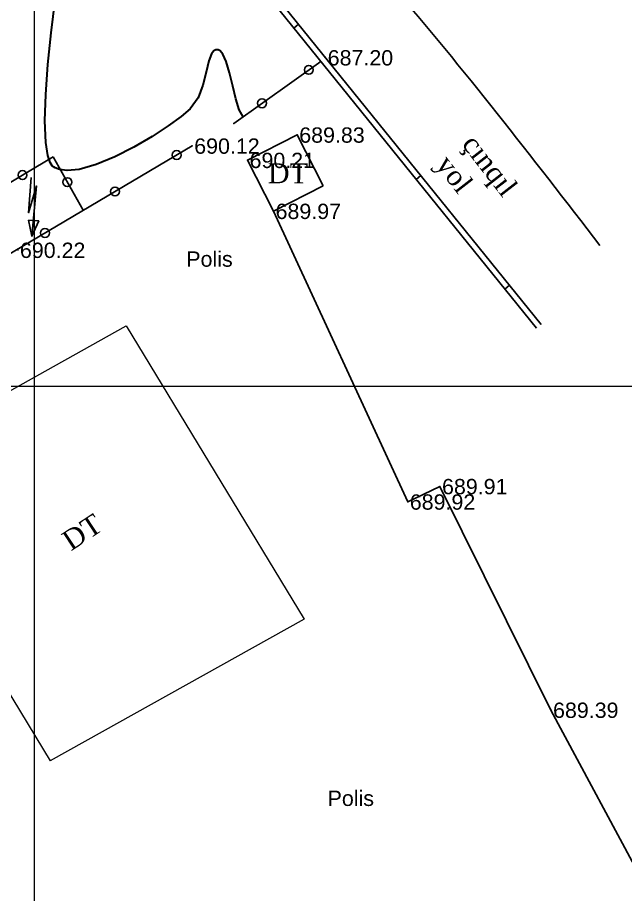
# Model space of a CAD drawing. Header units: feet. Extents: x 3381 to 683784, y 675186 to 4376258.
# Drawn here: x 683409 to 683448.7, y 4375755.2 to 4375812.4 of the extents above; entities that cross this region are included whole.
import ezdxf

# ---------------------------------------------------------------- set-up
doc = ezdxf.new("R2010")
doc.units = ezdxf.units.FT
doc.header["$MEASUREMENT"] = 0
doc.header["$PDMODE"] = 34
doc.header["$PDSIZE"] = 0.01
doc.linetypes.add('ACAD_ISO03W100', pattern=[30, 12, -18])
doc.layers.get('0').update_dxf_attribs({"linetype": 'CONTINUOUS'})
for name, color, linetype in [('0_Point_Height', 2, 'CONTINUOUS'), ('0_Point_Point', 7, 'CONTINUOUS'), ('Yazilar', 7, 'CONTINUOUS')]:
    doc.layers.add(name, color=color, linetype=linetype)
for name, color, linetype, lineweight in [('ANA HORIZONTAL', 24, 'CONTINUOUS', 30), ('das tikili', 5, 'CONTINUOUS', 0), ('km setka', 170, 'CONTINUOUS', 15), ('kontur', 5, 'CONTINUOUS', 0)]:
    doc.layers.add(name, color=color, linetype=linetype, lineweight=lineweight)
doc.styles.get("Standard").update_dxf_attribs({"font": 'arial.ttf', "height": 2})

msp = doc.modelspace()

# ---------------------------------------------------------------- linework, layer by layer
at = {"linetype": 'Continuous'}
for p, q in [((683427.367, 4375811.957), (683427.062, 4375811.697)), ((683423.133, 4375805.477, 690.322), (683428.811, 4375809.531, 250.259)), ((683424.03, 4375803.081, 690.209), (683427.273, 4375804.735, 689.83)), ((683427.273, 4375804.735, 689.83), (683428.97, 4375801.41, 689.592)), ((683420.417, 4375804.015, 690.121), (683396.267, 4375789.723, 690.108)), ((683411.338, 4375803.29, 690.117), (683407.035, 4375800.743, 690.115)), ((683413.316, 4375799.813, 668.222), (683411.338, 4375803.29, 64.195)), ((683424.03, 4375803.081, 690.209), (683425.727, 4375799.756, 689.971)), ((683435.349, 4375802.073), (683435.044, 4375801.814)), ((683425.727, 4375799.756, 689.971), (683428.97, 4375801.41, 689.592)), ((683425.727, 4375799.756, 689.971), (683434.486, 4375780.787, 689.923)), ((683441.122, 4375794.925), (683440.818, 4375794.665)), ((683434.486, 4375780.787, 689.923), (683436.59, 4375781.794, 689.909)), ((683436.59, 4375781.794, 689.909), (683443.835, 4375767.199, 689.392)), ((683443.835, 4375767.199, 689.392), (683451.251, 4375753.356, 688.984))]:
    msp.add_line(p, q, dxfattribs=at)
at = {"linetype": 'Continuous', "elevation": 687.196}
for points in [[(683443.202, 4375792.35), (683419.489, 4375821.711), (683410.178, 4375833.169), (683399.424, 4375846.265), (683395.834, 4375850.559)], [(683442.881, 4375792.111), (683419.178, 4375821.459), (683409.868, 4375832.916), (683399.116, 4375846.01), (683395.492, 4375850.268)]]:
    msp.add_lwpolyline(points, dxfattribs=at)
at = {"color": 1, "linetype": 'Continuous'}
msp.add_lwpolyline([(683409.916, 4375801.945), (683409.742, 4375799.656), (683410.264, 4375801.398), (683409.965, 4375798.114), (683409.742, 4375799.159), (683410.402, 4375799.121), (683409.965, 4375798.114)], dxfattribs=at)
at = {"linetype": 'Continuous'}
for centre in [(683428.032, 4375808.975, 310.647), (683424.981, 4375806.796, 547.109), (683419.406, 4375803.417, 690.12), (683409.346, 4375802.111, 690.116), (683412.272, 4375801.648, 349.405), (683415.385, 4375801.037, 690.118), (683410.814, 4375798.332, 690.116)]:
    msp.add_circle(centre, 0.291, dxfattribs=at)
msp.add_open_spline([(683310.661, 4375992.239), (683312.482, 4375988.769), (683318.788, 4375976.751), (683328.685, 4375958.769), (683342.68, 4375939.505), (683353.451, 4375919.307), (683364.414, 4375901.421), (683373.542, 4375884.018), (683386.957, 4375865.497), (683403.556, 4375851.208), (683415.091, 4375836.371), (683423.022, 4375825.888), (683434.34, 4375813.97), (683442.589, 4375803.278), (683447.033, 4375797.518)], degree=3, knots=[0, 0, 0, 0, 11.75951, 40.72321, 61.46233, 83.054979, 109.290717, 124.392744, 141.962718, 177.533008, 189.558821, 198.276488, 216.955448, 238.768866, 238.768866, 238.768866, 238.768866], dxfattribs=at)
at = {"layer": '0_Point_Point'}
for p in [(683429.128, 4375809.776, 687.196), (683423.133, 4375805.477, 690.322), (683427.273, 4375804.735, 689.83), (683420.417, 4375804.015, 690.121), (683424.03, 4375803.081, 690.209), (683425.727, 4375799.756, 689.971), (683409.042, 4375797.214, 690.218), (683436.59, 4375781.794, 689.909), (683434.486, 4375780.787, 689.923), (683443.835, 4375767.199, 689.392)]:
    msp.add_point(p, dxfattribs=at)
at = {"layer": 'ANA HORIZONTAL', "color": 16, "lineweight": 30, "elevation": 690}
msp.add_lwpolyline([(683423.752, 4375805.919), (683423.751, 4375805.92), (683423.496, 4375806.375), (683423.276, 4375807.079), (683423.071, 4375807.918), (683422.865, 4375808.774), (683422.639, 4375809.532), (683422.431, 4375809.99), (683422.253, 4375810.208), (683422.122, 4375810.28), (683422.053, 4375810.29), (683421.973, 4375810.284), (683421.836, 4375810.221), (683421.671, 4375810.016), (683421.506, 4375809.573), (683421.332, 4375808.83), (683421.122, 4375807.983), (683420.8, 4375807.147), (683420.29, 4375806.435), (683419.709, 4375805.941), (683418.855, 4375805.319), (683417.8, 4375804.631), (683416.618, 4375803.94), (683415.381, 4375803.309), (683414.164, 4375802.802), (683413.039, 4375802.481), (683412.256, 4375802.402), (683411.76, 4375802.466), (683411.482, 4375802.576), (683411.361, 4375802.652), (683411.285, 4375802.721), (683411.15, 4375802.924), (683410.994, 4375803.378), (683410.862, 4375804.237), (683410.808, 4375805.655), (683410.861, 4375807.378), (683411.002, 4375809.321), (683411.214, 4375811.399), (683411.478, 4375813.528)], dxfattribs=at)
at = {"layer": 'das tikili', "color": 0, "lineweight": 20}
for p, q in [((683416.105, 4375792.268, 689.594), (683427.723, 4375773.135, 689.594)), ((683427.723, 4375773.135, 689.594), (683411.161, 4375763.878, 689.594)), ((683405.796, 4375772.714, 689.594), (683411.161, 4375763.878, 689.594))]:
    msp.add_line(p, q, dxfattribs=at)
at = {"layer": 'das tikili', "color": 0, "lineweight": 20, "elevation": 689.594}
msp.add_lwpolyline([(683399.543, 4375783.01), (683416.105, 4375792.268)], dxfattribs=at)
at = {"layer": 'km setka', "flags": 128}
for points in [[(683410.108, 4375878.782), (683410.108, 4375738.947)], [(683219.955, 4375788.327), (683471.036, 4375788.327)]]:
    msp.add_lwpolyline(points, dxfattribs=at)

# ---------------------------------------------------------------- texts
at = {"layer": '0_Point_Height', "color": 0}
for s, p in [('687.20', (683429.264, 4375809.262, 687.196)), ('689.83', (683427.409, 4375804.221, 689.83)), ('690.12', (683420.553, 4375803.501, 690.121)), ('690.21', (683424.166, 4375802.567, 690.209)), ('689.97', (683425.863, 4375799.242, 689.971)), ('690.22', (683409.178, 4375796.7, 690.218)), ('689.91', (683436.726, 4375781.28, 689.909)), ('689.92', (683434.622, 4375780.273, 689.923)), ('689.39', (683443.971, 4375766.685, 689.392))]:
    msp.add_text(s, height=1, dxfattribs=at).set_placement(p)
at = {"layer": 'kontur', "color": 0, "linetype": 'ACAD_ISO03W100', "lineweight": 0, "ltscale": 0.35, "char_height": 1, "attachment_point": 1}
for insert in [(683420.035, 4375797.128), (683429.258, 4375761.938)]:
    msp.add_mtext_dynamic_manual_height_columns('Polis', width=10.61016, gutter_width=12.5, heights=[0], dxfattribs=dict(at, insert=insert))
at = {"layer": 'Yazilar', "char_height": 1.3, "width": 0.10588, "attachment_point": 1}
for s, insert, rotation in [('{\\fTimes New Roman|b0|i0|c238|p18;çınqıl yol}', (683438.993, 4375804.911), 307.8347), ('{\\fTimes New Roman|b0|i0|c0|p18;DT}', (683425.363, 4375802.881), 359.7512), ('{\\fTimes New Roman|b0|i0|c0|p18;DT}', (683411.789, 4375778.63, 689.594), 33.4732)]:
    msp.add_mtext(s, dxfattribs=dict(at, insert=insert, rotation=rotation))

doc.saveas('drawing.dxf')
